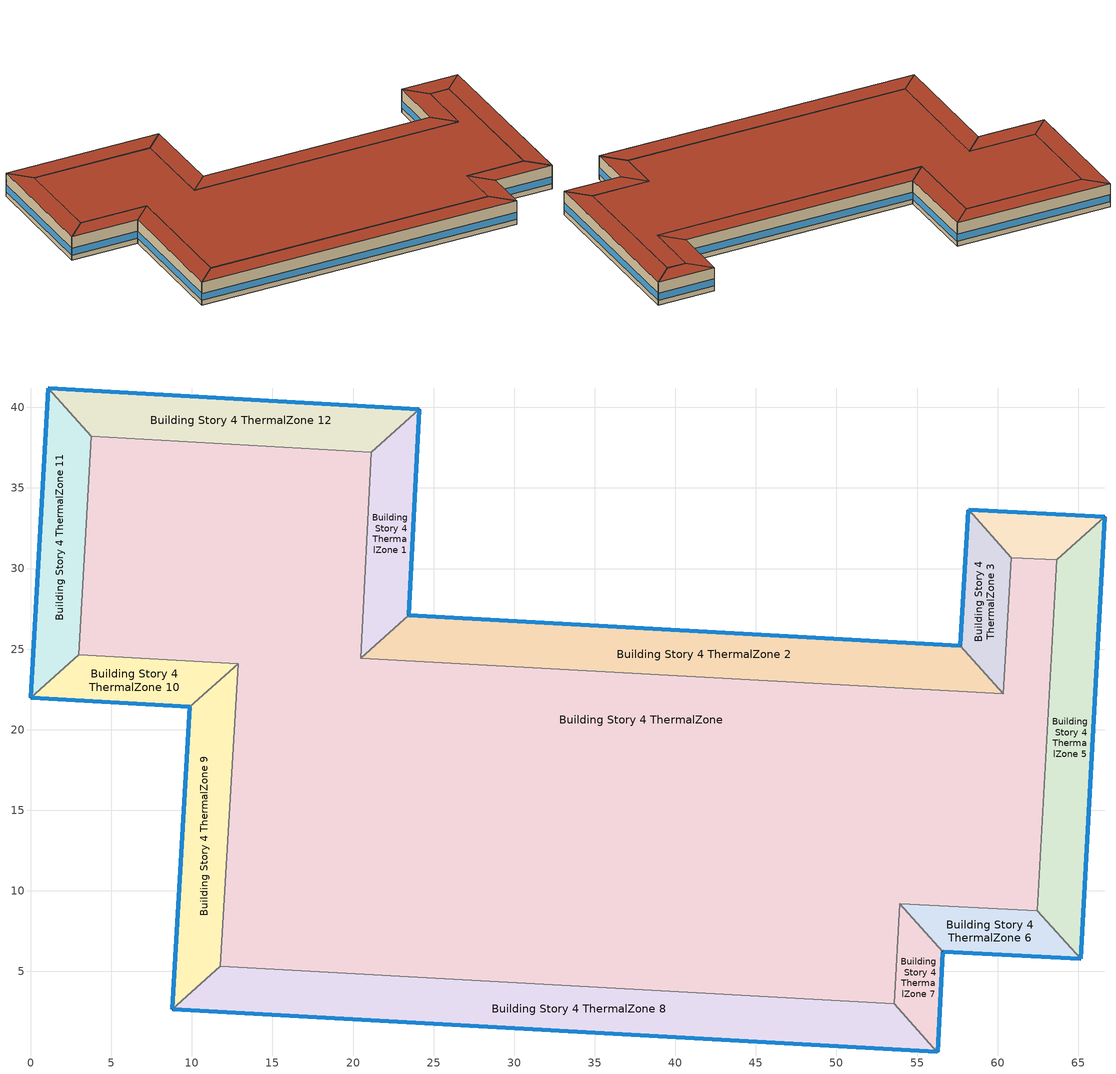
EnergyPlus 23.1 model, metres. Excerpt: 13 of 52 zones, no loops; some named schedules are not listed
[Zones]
Building Story 4 ThermalZone
 floor adiabatic (Typical Interior Ceiling): 21.14,37.2 20.47,24.43 60.35,22.23 60.86,30.67 63.68,30.53 62.47,8.75 53.93,9.19 53.6,2.98 11.78,5.33 12.87,24.1 2.98,24.65 3.75,38.22 z10.8
 wall adiabatic (Typical Interior Wall): 20.47,24.43 21.14,37.2 3.75,38.22 2.98,24.65 12.87,24.1 11.78,5.33 53.6,2.98 53.93,9.19 62.47,8.75 63.68,30.53 60.86,30.67 60.35,22.23 20.47,24.43 z10.8:14.4
 roof outside (Typical IEAD Roof - Highly Reflective R-25.64): 3.75,38.22 2.98,24.65 12.87,24.1 11.78,5.33 53.6,2.98 53.93,9.19 62.47,8.75 63.68,30.53 60.86,30.67 60.35,22.23 20.47,24.43 21.14,37.2 z14.4
Building Story 4 ThermalZone 1
 floor adiabatic (Typical Interior Ceiling): 24.12,39.87 23.45,27.1 20.47,24.43 21.14,37.2 z10.8
 wall outside (Typical Insulated Steel Framed Exterior Wall R-12.99): 23.45,27.1 24.12,39.87 z10.8:14.4
 wall adiabatic (Typical Interior Wall): 24.12,39.87 21.14,37.2 20.47,24.43 23.45,27.1 z10.8:14.4
 window (U 0.55 SHGC 0.25): 23.45,27.12 24.11,39.85 z11.56:12.65
 roof outside (Typical IEAD Roof - Highly Reflective R-25.64): 21.14,37.2 20.47,24.43 23.45,27.1 24.12,39.87 z14.4
Building Story 4 ThermalZone 10
 floor adiabatic (Typical Interior Ceiling): 9.88,21.43 0,21.99 2.98,24.65 12.87,24.1 z10.8
 wall outside (Typical Insulated Steel Framed Exterior Wall R-12.99): 0,21.99 9.88,21.43 z10.8:14.4
 wall adiabatic (Typical Interior Wall): 9.88,21.43 12.87,24.1 2.98,24.65 0,21.99 z10.8:14.4
 window (U 0.55 SHGC 0.25): 0.03,21.99 9.86,21.44 z11.56:12.65
 roof outside (Typical IEAD Roof - Highly Reflective R-25.64): 12.87,24.1 2.98,24.65 0,21.99 9.88,21.43 z14.4
Building Story 4 ThermalZone 11
 floor adiabatic (Typical Interior Ceiling): 0,21.99 1.09,41.2 3.75,38.22 2.98,24.65 z10.8
 wall outside (Typical Insulated Steel Framed Exterior Wall R-12.99): 1.09,41.2 0,21.99 z10.8:14.4
 wall adiabatic (Typical Interior Wall): 0,21.99 2.98,24.65 3.75,38.22 1.09,41.2 z10.8:14.4
 window (U 0.55 SHGC 0.25): 1.09,41.18 0,22.02 z11.56:12.64
 roof outside (Typical IEAD Roof - Highly Reflective R-25.64): 2.98,24.65 3.75,38.22 1.09,41.2 0,21.99 z14.4
Building Story 4 ThermalZone 12
 floor adiabatic (Typical Interior Ceiling): 1.09,41.2 24.12,39.87 21.14,37.2 3.75,38.22 z10.8
 wall outside (Typical Insulated Steel Framed Exterior Wall R-12.99): 24.12,39.87 1.09,41.2 z10.8:14.4
 wall adiabatic (Typical Interior Wall): 1.09,41.2 3.75,38.22 21.14,37.2 24.12,39.87 z10.8:14.4
 window (U 0.55 SHGC 0.25): 24.09,39.87 1.11,41.2 z11.56:12.64
 roof outside (Typical IEAD Roof - Highly Reflective R-25.64): 3.75,38.22 21.14,37.2 24.12,39.87 1.09,41.2 z14.4
Building Story 4 ThermalZone 2
 floor adiabatic (Typical Interior Ceiling): 23.45,27.1 57.69,25.21 60.35,22.23 20.47,24.43 z10.8
 wall outside (Typical Insulated Steel Framed Exterior Wall R-12.99): 57.69,25.21 23.45,27.1 z10.8:14.4
 wall adiabatic (Typical Interior Wall): 23.45,27.1 20.47,24.43 60.35,22.23 57.69,25.21 z10.8:14.4
 window (U 0.55 SHGC 0.25): 57.67,25.21 23.47,27.1 z11.56:12.64
 roof outside (Typical IEAD Roof - Highly Reflective R-25.64): 20.47,24.43 60.35,22.23 57.69,25.21 23.45,27.1 z14.4
Building Story 4 ThermalZone 3
 floor adiabatic (Typical Interior Ceiling): 57.69,25.21 58.19,33.65 60.86,30.67 60.35,22.23 z10.8
 wall outside (Typical Insulated Steel Framed Exterior Wall R-12.99): 58.19,33.65 57.69,25.21 z10.8:14.4
 wall adiabatic (Typical Interior Wall): 57.69,25.21 60.35,22.23 60.86,30.67 58.19,33.65 z10.8:14.4
 window (U 0.55 SHGC 0.25): 58.19,33.63 57.69,25.24 z11.56:12.65
 roof outside (Typical IEAD Roof - Highly Reflective R-25.64): 60.35,22.23 60.86,30.67 58.19,33.65 57.69,25.21 z14.4
Building Story 4 ThermalZone 4
 floor adiabatic (Typical Interior Ceiling): 58.19,33.65 66.65,33.21 63.68,30.53 60.86,30.67 z10.8
 wall outside (Typical Insulated Steel Framed Exterior Wall R-12.99): 66.65,33.21 58.19,33.65 z10.8:14.4
 wall adiabatic (Typical Interior Wall): 58.19,33.65 60.86,30.67 63.68,30.53 66.65,33.21 z10.8:14.4
 window (U 0.55 SHGC 0.25): 66.63,33.21 58.22,33.65 z11.56:12.65
 roof outside (Typical IEAD Roof - Highly Reflective R-25.64): 60.86,30.67 63.68,30.53 66.65,33.21 58.19,33.65 z14.4
Building Story 4 ThermalZone 5
 floor adiabatic (Typical Interior Ceiling): 66.65,33.21 65.14,5.78 62.47,8.75 63.68,30.53 z10.8
 wall outside (Typical Insulated Steel Framed Exterior Wall R-12.99): 65.14,5.78 66.65,33.21 z10.8:14.4
 wall adiabatic (Typical Interior Wall): 66.65,33.21 63.68,30.53 62.47,8.75 65.14,5.78 z10.8:14.4
 window (U 0.55 SHGC 0.25): 65.15,5.8 66.65,33.18 z11.56:12.64
 roof outside (Typical IEAD Roof - Highly Reflective R-25.64): 63.68,30.53 62.47,8.75 65.14,5.78 66.65,33.21 z14.4
Building Story 4 ThermalZone 6
 floor adiabatic (Typical Interior Ceiling): 65.14,5.78 56.6,6.22 53.93,9.19 62.47,8.75 z10.8
 wall outside (Typical Insulated Steel Framed Exterior Wall R-12.99): 56.6,6.22 65.14,5.78 z10.8:14.4
 wall adiabatic (Typical Interior Wall): 65.14,5.78 62.47,8.75 53.93,9.19 56.6,6.22 z10.8:14.4
 window (U 0.55 SHGC 0.25): 56.63,6.22 65.12,5.78 z11.56:12.65
 roof outside (Typical IEAD Roof - Highly Reflective R-25.64): 62.47,8.75 53.93,9.19 56.6,6.22 65.14,5.78 z14.4
Building Story 4 ThermalZone 7
 floor adiabatic (Typical Interior Ceiling): 56.6,6.22 56.27,0 53.6,2.98 53.93,9.19 z10.8
 wall outside (Typical Insulated Steel Framed Exterior Wall R-12.99): 56.27,0 56.6,6.22 z10.8:14.4
 wall adiabatic (Typical Interior Wall): 56.6,6.22 53.93,9.19 53.6,2.98 56.27,0 z10.8:14.4
 window (U 0.55 SHGC 0.25): 56.27,0.03 56.6,6.19 z11.56:12.65
 roof outside (Typical IEAD Roof - Highly Reflective R-25.64): 53.93,9.19 53.6,2.98 56.27,0 56.6,6.22 z14.4
Building Story 4 ThermalZone 8
 floor adiabatic (Typical Interior Ceiling): 56.27,0 8.79,2.67 11.78,5.33 53.6,2.98 z10.8
 wall outside (Typical Insulated Steel Framed Exterior Wall R-12.99): 8.79,2.67 56.27,0 z10.8:14.4
 wall adiabatic (Typical Interior Wall): 56.27,0 53.6,2.98 11.78,5.33 8.79,2.67 z10.8:14.4
 window (U 0.55 SHGC 0.25): 8.82,2.66 56.24,0 z11.56:12.64
 roof outside (Typical IEAD Roof - Highly Reflective R-25.64): 53.6,2.98 11.78,5.33 8.79,2.67 56.27,0 z14.4
Building Story 4 ThermalZone 9
 floor adiabatic (Typical Interior Ceiling): 8.79,2.67 9.88,21.43 12.87,24.1 11.78,5.33 z10.8
 wall outside (Typical Insulated Steel Framed Exterior Wall R-12.99): 9.88,21.43 8.79,2.67 z10.8:14.4
 wall adiabatic (Typical Interior Wall): 8.79,2.67 11.78,5.33 12.87,24.1 9.88,21.43 z10.8:14.4
 window (U 0.55 SHGC 0.25): 9.88,21.41 8.79,2.69 z11.56:12.64
 roof outside (Typical IEAD Roof - Highly Reflective R-25.64): 11.78,5.33 12.87,24.1 9.88,21.43 8.79,2.67 z14.4
[Building]
bld_9: Terrain=City
[Site:Location]
Jack Northrop Fld H_CA_USA: Latitude {deg}=41.3151; Longitude {deg}=-105.581; Time Zone {hr}=-8; Elevation {m}=21
[Site:GroundTemperature:FCfactorMethod]
18.8, 14.3, 13.6, 13.2, 13.3, 12.6, 15.3, 15.6, 17.7, 19.4, 19.7, 18.5
[Site:WaterMainsTemperature]
Calculation Method=Correlation; Annual Average Outdoor Air Temperature {C}=8.96667; Maximum Difference In Monthly Average Outdoor Air Temperatures {deltaC}=26.2
[SizingPeriod:DesignDay] Day of Month=21; Dry-Bulb Temperature Range Modifier Type=DefaultMultipliers; Humidity Condition Type=Wetbulb; Barometric Pressure {Pa}=98769; Rain Indicator=No; Snow Indicator=No; Daylight Saving Time Indicator=No; Begin Environment Reset Mode=FullResetAtBeginEnvironment
Name | Month | Day Type | Maximum Dry-Bulb Temperature {C} | Daily Dry-Bulb Temperature Range {deltaC} | Wetbulb or DewPoint at Maximum Dry-Bulb {C} | Wind Speed {m/s} | Wind Direction {deg} | Solar Model Indicator | ASHRAE Clear Sky Optical Depth for Beam Irradiance (taub) | ASHRAE Clear Sky Optical Depth for Diffuse Irradiance (taud) | Sky Clearness
Buffalo Niagara Intl Ap Ann Clg .4% Condns DB=>MWB 1 | 7 | SummerDesignDay | 30.3 | 9.3 | 21.8 | 5.7 | 240 | ASHRAETau | 0.462 | 2.001
Buffalo Niagara Intl Ap Ann Clg .4% Condns WB=>MDB 1 | 7 | SummerDesignDay | 27.8 | 9.3 | 23.8 | 5.7 | 240 | ASHRAETau | 0.462 | 2.001
Buffalo Niagara Intl Ap Ann Htg 99.6% Condns DB 1 | 1 | WinterDesignDay | -16.3 | 0 | -16.3 | 5.1 | 270 | ASHRAEClearSky |  |  | 0
[Material]
Name | Roughness | Thickness {m} | Conductivity {W/m-K} | Density {kg/m3} | Specific Heat {J/kg-K} | Thermal Absorptance | Solar Absorptance | Visible Absorptance
100mm Normalweight concrete floor | MediumRough | 0.1016 | 2.31045 | 2322 | 832.557 | 0.9 | 0.7 | 0.7
25mm Stucco | Smooth | 0.0254 | 0.72 | 1856 | 840 | 0.9 | 0.7 | 0.7
5/8 in. Gypsum Board | MediumSmooth | 0.0159 | 0.16 | 800 | 1090 | 0.9 | 0.7 | 0.7
G01 13mm gypsum board | Smooth | 0.0127 | 0.160031 | 800.001 | 1090.73 | 0.9 | 0.7 | 0.5
Metal Roof Surface | Smooth | 0.0008 | 45.28 | 7824 | 500 | 0.9 | 0.7 | 0.7
Roof Membrane - Highly Reflective | VeryRough | 0.0095 | 0.16 | 1121.29 | 1460 | 0.75 | 0.45 | 0.7
Std Wood 6inch 1; Std Wood 6inch 2 | MediumSmooth | 0.15 | 0.12 | 540 | 1210 | 0.9 | 0.7 | 0.7
[Material:NoMass] Roughness=Smooth; Thermal Absorptance=0.9; Solar Absorptance=0.7
Name | Thermal Resistance {m2-K/W} | Visible Absorptance
CP02 CARPET PAD | 0.21648 | 0.8
Typical Insulation R-10.81 | 1.90342 | 0.7
Typical Insulation R-24.52 | 4.31889 | 0.7
[WindowMaterial:Gas]
Gap_1_W_0_0032: Gas Type=Air; Thickness {m}=0.0032
[WindowMaterial:Glazing] Optical Data Type=SpectralAverage; Infrared Transmittance at Normal Incidence=0; Back Side Infrared Hemispherical Emissivity=0.84; Conductivity {W/m-K}=1; Dirt Correction Factor for Solar and Visible Transmittance=1; Solar Diffusing=No
Name | Thickness {m} | Solar Transmittance at Normal Incidence | Front Side Solar Reflectance at Normal Incidence | Back Side Solar Reflectance at Normal Incidence | Visible Transmittance at Normal Incidence | Front Side Visible Reflectance at Normal Incidence | Back Side Visible Reflectance at Normal Incidence | Front Side Infrared Hemispherical Emissivity
Glass_2022F_LayerAvg | 0.0039 | 0.355897 | 0.394095 | 0.265645 | 0.677694 | 0.042734 | 0.05547 | 0.046
Glass_2175_LayerAvg | 0.0086 | 0.167758 | 0.217606 | 0.437978 | 0.416044 | 0.078729 | 0.10654 | 0.84
[Construction]
InteriorFurnishings 1: Std Wood 6inch 1
InteriorFurnishings 2: Std Wood 6inch 2
Typical IEAD Roof - Highly Reflective R-25.64: Roof Membrane - Highly Reflective, Typical Insulation R-24.52, Metal Roof Surface
Typical Insulated Steel Framed Exterior Wall R-12.99: 25mm Stucco, 5/8 in. Gypsum Board, Typical Insulation R-10.81, 5/8 in. Gypsum Board
Typical Interior Ceiling: CP02 CARPET PAD, 100mm Normalweight concrete floor
Typical Interior Wall: G01 13mm gypsum board, G01 13mm gypsum board
U 0.55 SHGC 0.25: Glass_2175_LayerAvg, Gap_1_W_0_0032, Glass_2022F_LayerAvg
[Zone] Multiplier=1; Part of Total Floor Area=Yes
Building Story 4 ThermalZone; Building Story 4 ThermalZone 1; Building Story 4 ThermalZone 10; Building Story 4 ThermalZone 11; Building Story 4 ThermalZone 12; Building Story 4 ThermalZone 2; Building Story 4 ThermalZone 3; Building Story 4 ThermalZone 4; Building Story 4 ThermalZone 5; Building Story 4 ThermalZone 6; Building Story 4 ThermalZone 7; Building Story 4 ThermalZone 8; Building Story 4 ThermalZone 9
[Space] Space Type=Story Top Blended Space Type
Name | Zone
Building Story 4 Space | Building Story 4 ThermalZone
Building Story 4 Space 1 | Building Story 4 ThermalZone 1
Building Story 4 Space 10 | Building Story 4 ThermalZone 10
Building Story 4 Space 11 | Building Story 4 ThermalZone 11
Building Story 4 Space 12 | Building Story 4 ThermalZone 12
Building Story 4 Space 2 | Building Story 4 ThermalZone 2
Building Story 4 Space 3 | Building Story 4 ThermalZone 3
Building Story 4 Space 4 | Building Story 4 ThermalZone 4
Building Story 4 Space 5 | Building Story 4 ThermalZone 5
Building Story 4 Space 6 | Building Story 4 ThermalZone 6
Building Story 4 Space 7 | Building Story 4 ThermalZone 7
Building Story 4 Space 8 | Building Story 4 ThermalZone 8
Building Story 4 Space 9 | Building Story 4 ThermalZone 9
[SpaceList]
Story Top Blended Space Type: Building Story 4 Space 12, Building Story 4 Space 8, Building Story 4 Space 7, Building Story 4 Space 1, Building Story 4 Space 5, Building Story 4 Space, Building Story 4 Space 3, Building Story 4 Space 10, Building Story 4 Space 11, Building Story 4 Space 9, Building Story 4 Space 6, Building Story 4 Space 4, Building Story 4 Space 2
[InternalMass]
Name | Construction | Zone or ZoneList | Space or SpaceList | Surface Area {m2}
Building Story 4 Space 12 Office WholeBuilding - Lg Office A  - Story Top Mass; Building Story 4 Space 12 Office WholeBuilding - Lg Office C  - Story Top Mass | InteriorFurnishings 1 | Building Story 4 ThermalZone 12 | Building Story 4 Space 12 | 12.4859
Building Story 4 Space 8 Office WholeBuilding - Lg Office A  - Story Top Mass; Building Story 4 Space 8 Office WholeBuilding - Lg Office C  - Story Top Mass | InteriorFurnishings 1 | Building Story 4 ThermalZone 8 | Building Story 4 Space 8 | 27.5308
Building Story 4 Space 7 Office WholeBuilding - Lg Office A  - Story Top Mass; Building Story 4 Space 7 Office WholeBuilding - Lg Office C  - Story Top Mass | InteriorFurnishings 1 | Building Story 4 ThermalZone 7 | Building Story 4 Space 7 | 3.83428
Building Story 4 Space 1 Office WholeBuilding - Lg Office A  - Story Top Mass; Building Story 4 Space 1 Office WholeBuilding - Lg Office C  - Story Top Mass | InteriorFurnishings 1 | Building Story 4 ThermalZone 1 | Building Story 4 Space 1 | 7.89995
Building Story 4 Space 5 Office WholeBuilding - Lg Office A  - Story Top Mass; Building Story 4 Space 5 Office WholeBuilding - Lg Office C  - Story Top Mass | InteriorFurnishings 1 | Building Story 4 ThermalZone 5 | Building Story 4 Space 5 | 15.1898
Building Story 4 Space Office WholeBuilding - Lg Office A  - Story Top Mass; Building Story 4 Space Office WholeBuilding - Lg Office C  - Story Top Mass | InteriorFurnishings 1 | Building Story 4 ThermalZone | Building Story 4 Space | 258.874
Building Story 4 Space 3 Office WholeBuilding - Lg Office A  - Story Top Mass; Building Story 4 Space 3 Office WholeBuilding - Lg Office C  - Story Top Mass | InteriorFurnishings 1 | Building Story 4 ThermalZone 3 | Building Story 4 Space 3 | 5.22782
Building Story 4 Space 10 Office WholeBuilding - Lg Office A  - Story Top Mass; Building Story 4 Space 10 Office WholeBuilding - Lg Office C  - Story Top Mass | InteriorFurnishings 1 | Building Story 4 ThermalZone 10 | Building Story 4 Space 10 | 6.09632
Building Story 4 Space 11 Office WholeBuilding - Lg Office A  - Story Top Mass; Building Story 4 Space 11 Office WholeBuilding - Lg Office C  - Story Top Mass | InteriorFurnishings 1 | Building Story 4 ThermalZone 11 | Building Story 4 Space 11 | 10.1114
Building Story 4 Space 9 Office WholeBuilding - Lg Office A  - Story Top Mass; Building Story 4 Space 9 Office WholeBuilding - Lg Office C  - Story Top Mass | InteriorFurnishings 1 | Building Story 4 ThermalZone 9 | Building Story 4 Space 9 | 11.5755
Building Story 4 Space 6 Office WholeBuilding - Lg Office A  - Story Top Mass; Building Story 4 Space 6 Office WholeBuilding - Lg Office C  - Story Top Mass | InteriorFurnishings 1 | Building Story 4 ThermalZone 6 | Building Story 4 Space 6 | 5.27767
Building Story 4 Space 4 Office WholeBuilding - Lg Office A  - Story Top Mass; Building Story 4 Space 4 Office WholeBuilding - Lg Office C  - Story Top Mass | InteriorFurnishings 1 | Building Story 4 ThermalZone 4 | Building Story 4 Space 4 | 3.48181
Building Story 4 Space 2 Office WholeBuilding - Lg Office A  - Story Top Mass; Building Story 4 Space 2 Office WholeBuilding - Lg Office C  - Story Top Mass | InteriorFurnishings 1 | Building Story 4 ThermalZone 2 | Building Story 4 Space 2 | 22.9172
Building Story 4 Space 12 Office WholeBuilding - Lg Office A end_a - Story Top Mass; Building Story 4 Space 12 Office WholeBuilding - Lg Office A end_b - Story Top Mass; Building Story 4 Space 12 Office WholeBuilding - Lg Office C end_a - Story Top Mass; Building Story 4 Space 12 Office WholeBuilding - Lg Office C end_b - Story Top Mass | InteriorFurnishings 1 | Building Story 4 ThermalZone 12 | Building Story 4 Space 12 | 1.33672
Building Story 4 Space 8 Office WholeBuilding - Lg Office A end_a - Story Top Mass; Building Story 4 Space 8 Office WholeBuilding - Lg Office A end_b - Story Top Mass; Building Story 4 Space 8 Office WholeBuilding - Lg Office C end_a - Story Top Mass; Building Story 4 Space 8 Office WholeBuilding - Lg Office C end_b - Story Top Mass | InteriorFurnishings 1 | Building Story 4 ThermalZone 8 | Building Story 4 Space 8 | 2.94738
Building Story 4 Space 7 Office WholeBuilding - Lg Office A end_a - Story Top Mass; Building Story 4 Space 7 Office WholeBuilding - Lg Office A end_b - Story Top Mass; Building Story 4 Space 7 Office WholeBuilding - Lg Office C end_a - Story Top Mass; Building Story 4 Space 7 Office WholeBuilding - Lg Office C end_b - Story Top Mass | InteriorFurnishings 1 | Building Story 4 ThermalZone 7 | Building Story 4 Space 7 | 0.410489
Building Story 4 Space 1 Office WholeBuilding - Lg Office A end_a - Story Top Mass; Building Story 4 Space 1 Office WholeBuilding - Lg Office A end_b - Story Top Mass; Building Story 4 Space 1 Office WholeBuilding - Lg Office C end_a - Story Top Mass; Building Story 4 Space 1 Office WholeBuilding - Lg Office C end_b - Story Top Mass | InteriorFurnishings 1 | Building Story 4 ThermalZone 1 | Building Story 4 Space 1 | 0.845751
Building Story 4 Space 5 Office WholeBuilding - Lg Office A end_a - Story Top Mass; Building Story 4 Space 5 Office WholeBuilding - Lg Office A end_b - Story Top Mass; Building Story 4 Space 5 Office WholeBuilding - Lg Office C end_a - Story Top Mass; Building Story 4 Space 5 Office WholeBuilding - Lg Office C end_b - Story Top Mass | InteriorFurnishings 1 | Building Story 4 ThermalZone 5 | Building Story 4 Space 5 | 1.62618
Building Story 4 Space Office WholeBuilding - Lg Office A end_a - Story Top Mass; Building Story 4 Space Office WholeBuilding - Lg Office A end_b - Story Top Mass; Building Story 4 Space Office WholeBuilding - Lg Office C end_a - Story Top Mass; Building Story 4 Space Office WholeBuilding - Lg Office C end_b - Story Top Mass | InteriorFurnishings 1 | Building Story 4 ThermalZone | Building Story 4 Space | 27.7145
Building Story 4 Space 3 Office WholeBuilding - Lg Office A end_a - Story Top Mass; Building Story 4 Space 3 Office WholeBuilding - Lg Office A end_b - Story Top Mass; Building Story 4 Space 3 Office WholeBuilding - Lg Office C end_a - Story Top Mass; Building Story 4 Space 3 Office WholeBuilding - Lg Office C end_b - Story Top Mass | InteriorFurnishings 1 | Building Story 4 ThermalZone 3 | Building Story 4 Space 3 | 0.559679
Building Story 4 Space 10 Office WholeBuilding - Lg Office A end_a - Story Top Mass; Building Story 4 Space 10 Office WholeBuilding - Lg Office A end_b - Story Top Mass; Building Story 4 Space 10 Office WholeBuilding - Lg Office C end_a - Story Top Mass; Building Story 4 Space 10 Office WholeBuilding - Lg Office C end_b - Story Top Mass | InteriorFurnishings 1 | Building Story 4 ThermalZone 10 | Building Story 4 Space 10 | 0.652659
Building Story 4 Space 11 Office WholeBuilding - Lg Office A end_a - Story Top Mass; Building Story 4 Space 11 Office WholeBuilding - Lg Office A end_b - Story Top Mass; Building Story 4 Space 11 Office WholeBuilding - Lg Office C end_a - Story Top Mass; Building Story 4 Space 11 Office WholeBuilding - Lg Office C end_b - Story Top Mass | InteriorFurnishings 1 | Building Story 4 ThermalZone 11 | Building Story 4 Space 11 | 1.08251
Building Story 4 Space 9 Office WholeBuilding - Lg Office A end_a - Story Top Mass; Building Story 4 Space 9 Office WholeBuilding - Lg Office A end_b - Story Top Mass; Building Story 4 Space 9 Office WholeBuilding - Lg Office C end_a - Story Top Mass; Building Story 4 Space 9 Office WholeBuilding - Lg Office C end_b - Story Top Mass | InteriorFurnishings 1 | Building Story 4 ThermalZone 9 | Building Story 4 Space 9 | 1.23925
Building Story 4 Space 6 Office WholeBuilding - Lg Office A end_a - Story Top Mass; Building Story 4 Space 6 Office WholeBuilding - Lg Office A end_b - Story Top Mass; Building Story 4 Space 6 Office WholeBuilding - Lg Office C end_a - Story Top Mass; Building Story 4 Space 6 Office WholeBuilding - Lg Office C end_b - Story Top Mass | InteriorFurnishings 1 | Building Story 4 ThermalZone 6 | Building Story 4 Space 6 | 0.565016
Building Story 4 Space 4 Office WholeBuilding - Lg Office A end_a - Story Top Mass; Building Story 4 Space 4 Office WholeBuilding - Lg Office A end_b - Story Top Mass; Building Story 4 Space 4 Office WholeBuilding - Lg Office C end_a - Story Top Mass; Building Story 4 Space 4 Office WholeBuilding - Lg Office C end_b - Story Top Mass | InteriorFurnishings 1 | Building Story 4 ThermalZone 4 | Building Story 4 Space 4 | 0.372755
Building Story 4 Space 2 Office WholeBuilding - Lg Office A end_a - Story Top Mass; Building Story 4 Space 2 Office WholeBuilding - Lg Office A end_b - Story Top Mass; Building Story 4 Space 2 Office WholeBuilding - Lg Office C end_a - Story Top Mass; Building Story 4 Space 2 Office WholeBuilding - Lg Office C end_b - Story Top Mass | InteriorFurnishings 1 | Building Story 4 ThermalZone 2 | Building Story 4 Space 2 | 2.45347
Building Story 4 Space 12 Office WholeBuilding - Lg Office B  - Story Top Mass | InteriorFurnishings 1 | Building Story 4 ThermalZone 12 | Building Story 4 Space 12 | 69.428
Building Story 4 Space 8 Office WholeBuilding - Lg Office B  - Story Top Mass | InteriorFurnishings 1 | Building Story 4 ThermalZone 8 | Building Story 4 Space 8 | 153.085
Building Story 4 Space 7 Office WholeBuilding - Lg Office B  - Story Top Mass | InteriorFurnishings 1 | Building Story 4 ThermalZone 7 | Building Story 4 Space 7 | 21.3205
Building Story 4 Space 1 Office WholeBuilding - Lg Office B  - Story Top Mass | InteriorFurnishings 1 | Building Story 4 ThermalZone 1 | Building Story 4 Space 1 | 43.9276
Building Story 4 Space 5 Office WholeBuilding - Lg Office B  - Story Top Mass | InteriorFurnishings 1 | Building Story 4 ThermalZone 5 | Building Story 4 Space 5 | 84.4626
Building Story 4 Space Office WholeBuilding - Lg Office B  - Story Top Mass | InteriorFurnishings 1 | Building Story 4 ThermalZone | Building Story 4 Space | 1439.47
Building Story 4 Space 3 Office WholeBuilding - Lg Office B  - Story Top Mass | InteriorFurnishings 1 | Building Story 4 ThermalZone 3 | Building Story 4 Space 3 | 29.0692
Building Story 4 Space 10 Office WholeBuilding - Lg Office B  - Story Top Mass | InteriorFurnishings 1 | Building Story 4 ThermalZone 10 | Building Story 4 Space 10 | 33.8985
Building Story 4 Space 11 Office WholeBuilding - Lg Office B  - Story Top Mass | InteriorFurnishings 1 | Building Story 4 ThermalZone 11 | Building Story 4 Space 11 | 56.2246
Building Story 4 Space 9 Office WholeBuilding - Lg Office B  - Story Top Mass | InteriorFurnishings 1 | Building Story 4 ThermalZone 9 | Building Story 4 Space 9 | 64.3657
Building Story 4 Space 6 Office WholeBuilding - Lg Office B  - Story Top Mass | InteriorFurnishings 1 | Building Story 4 ThermalZone 6 | Building Story 4 Space 6 | 29.3465
Building Story 4 Space 4 Office WholeBuilding - Lg Office B  - Story Top Mass | InteriorFurnishings 1 | Building Story 4 ThermalZone 4 | Building Story 4 Space 4 | 19.3606
Building Story 4 Space 2 Office WholeBuilding - Lg Office B  - Story Top Mass | InteriorFurnishings 1 | Building Story 4 ThermalZone 2 | Building Story 4 Space 2 | 127.431
Building Story 4 Space 12 Office WholeBuilding - Lg Office B end_a - Story Top Mass; Building Story 4 Space 12 Office WholeBuilding - Lg Office B end_b - Story Top Mass | InteriorFurnishings 1 | Building Story 4 ThermalZone 12 | Building Story 4 Space 12 | 7.43281
Building Story 4 Space 8 Office WholeBuilding - Lg Office B end_a - Story Top Mass; Building Story 4 Space 8 Office WholeBuilding - Lg Office B end_b - Story Top Mass | InteriorFurnishings 1 | Building Story 4 ThermalZone 8 | Building Story 4 Space 8 | 16.3889
Building Story 4 Space 7 Office WholeBuilding - Lg Office B end_a - Story Top Mass; Building Story 4 Space 7 Office WholeBuilding - Lg Office B end_b - Story Top Mass | InteriorFurnishings 1 | Building Story 4 ThermalZone 7 | Building Story 4 Space 7 | 2.28253
Building Story 4 Space 1 Office WholeBuilding - Lg Office B end_a - Story Top Mass; Building Story 4 Space 1 Office WholeBuilding - Lg Office B end_b - Story Top Mass | InteriorFurnishings 1 | Building Story 4 ThermalZone 1 | Building Story 4 Space 1 | 4.7028
Building Story 4 Space 5 Office WholeBuilding - Lg Office B end_a - Story Top Mass; Building Story 4 Space 5 Office WholeBuilding - Lg Office B end_b - Story Top Mass | InteriorFurnishings 1 | Building Story 4 ThermalZone 5 | Building Story 4 Space 5 | 9.04239
Building Story 4 Space Office WholeBuilding - Lg Office B end_a - Story Top Mass; Building Story 4 Space Office WholeBuilding - Lg Office B end_b - Story Top Mass | InteriorFurnishings 1 | Building Story 4 ThermalZone | Building Story 4 Space | 154.107
Building Story 4 Space 3 Office WholeBuilding - Lg Office B end_a - Story Top Mass; Building Story 4 Space 3 Office WholeBuilding - Lg Office B end_b - Story Top Mass | InteriorFurnishings 1 | Building Story 4 ThermalZone 3 | Building Story 4 Space 3 | 3.11209
Building Story 4 Space 10 Office WholeBuilding - Lg Office B end_a - Story Top Mass; Building Story 4 Space 10 Office WholeBuilding - Lg Office B end_b - Story Top Mass | InteriorFurnishings 1 | Building Story 4 ThermalZone 10 | Building Story 4 Space 10 | 3.62911
Building Story 4 Space 11 Office WholeBuilding - Lg Office B end_a - Story Top Mass; Building Story 4 Space 11 Office WholeBuilding - Lg Office B end_b - Story Top Mass | InteriorFurnishings 1 | Building Story 4 ThermalZone 11 | Building Story 4 Space 11 | 6.01929
Building Story 4 Space 9 Office WholeBuilding - Lg Office B end_a - Story Top Mass; Building Story 4 Space 9 Office WholeBuilding - Lg Office B end_b - Story Top Mass | InteriorFurnishings 1 | Building Story 4 ThermalZone 9 | Building Story 4 Space 9 | 6.89085
Building Story 4 Space 6 Office WholeBuilding - Lg Office B end_a - Story Top Mass; Building Story 4 Space 6 Office WholeBuilding - Lg Office B end_b - Story Top Mass | InteriorFurnishings 1 | Building Story 4 ThermalZone 6 | Building Story 4 Space 6 | 3.14177
Building Story 4 Space 4 Office WholeBuilding - Lg Office B end_a - Story Top Mass; Building Story 4 Space 4 Office WholeBuilding - Lg Office B end_b - Story Top Mass | InteriorFurnishings 1 | Building Story 4 ThermalZone 4 | Building Story 4 Space 4 | 2.0727
Building Story 4 Space 2 Office WholeBuilding - Lg Office B end_a - Story Top Mass; Building Story 4 Space 2 Office WholeBuilding - Lg Office B end_b - Story Top Mass | InteriorFurnishings 1 | Building Story 4 ThermalZone 2 | Building Story 4 Space 2 | 13.6425
Building Story 4 Space Mass | InteriorFurnishings 2 | Building Story 4 ThermalZone | Building Story 4 Space | 2376.29
Building Story 4 Space 1 Mass | InteriorFurnishings 2 | Building Story 4 ThermalZone 1 | Building Story 4 Space 1 | 72.5161
Building Story 4 Space 10 Mass | InteriorFurnishings 2 | Building Story 4 ThermalZone 10 | Building Story 4 Space 10 | 55.96
Building Story 4 Space 11 Mass | InteriorFurnishings 2 | Building Story 4 ThermalZone 11 | Building Story 4 Space 11 | 92.8161
Building Story 4 Space 12 Mass | InteriorFurnishings 2 | Building Story 4 ThermalZone 12 | Building Story 4 Space 12 | 114.612
Building Story 4 Space 2 Mass | InteriorFurnishings 2 | Building Story 4 ThermalZone 2 | Building Story 4 Space 2 | 210.365
Building Story 4 Space 3 Mass | InteriorFurnishings 2 | Building Story 4 ThermalZone 3 | Building Story 4 Space 3 | 47.9878
Building Story 4 Space 4 Mass | InteriorFurnishings 2 | Building Story 4 ThermalZone 4 | Building Story 4 Space 4 | 31.9606
Building Story 4 Space 5 Mass | InteriorFurnishings 2 | Building Story 4 ThermalZone 5 | Building Story 4 Space 5 | 139.432
Building Story 4 Space 6 Mass | InteriorFurnishings 2 | Building Story 4 ThermalZone 6 | Building Story 4 Space 6 | 48.4454
Building Story 4 Space 7 Mass | InteriorFurnishings 2 | Building Story 4 ThermalZone 7 | Building Story 4 Space 7 | 35.196
Building Story 4 Space 8 Mass | InteriorFurnishings 2 | Building Story 4 ThermalZone 8 | Building Story 4 Space 8 | 252.714
Building Story 4 Space 9 Mass | InteriorFurnishings 2 | Building Story 4 ThermalZone 9 | Building Story 4 Space 9 | 106.255
[Lights]
Office WholeBuilding - Lg Office Lights 2: Zone or ZoneList or Space or SpaceList=Story Top Blended Space Type; Schedule=OfficeLarge BLDG_LIGHT_SCH_2013; Design Level Calculation Method=Watts/Area; Watts per Zone Floor Area {W/m2}=8.82641; Return Air Fraction=0; Fraction Radiant=0.7; Fraction Visible=0.2; Fraction Replaceable=1
[People]
Office WholeBuilding - Lg Office People 2: Zone or ZoneList or Space or SpaceList=Story Top Blended Space Type; Number of People Schedule=OfficeLarge BLDG_OCC_SCH; Number of People Calculation Method=People/Area; People per Floor Area {person/m2}=0.0538196; Fraction Radiant=0.3; Activity Level Schedule=OfficeLarge ACTIVITY_SCH; Enable ASHRAE 55 Comfort Warnings=Yes; Mean Radiant Temperature Calculation Type=ZoneAveraged; Work Efficiency Schedule=Work Efficiency Schedule; Clothing Insulation Schedule=Clothing Schedule; Air Velocity Schedule=Air Velocity Schedule; Thermal Comfort Model 1 Type=Fanger
[ElectricEquipment]
Office WholeBuilding - Lg Office Elec Equip 2: Zone or ZoneList or Space or SpaceList=Story Top Blended Space Type; Schedule=OfficeLarge BLDG_EQUIP_SCH; Design Level Calculation Method=Watts/Area; Watts per Zone Floor Area {W/m2}=8.07007; Fraction Latent=0; Fraction Radiant=0.5; Fraction Lost=0
[ZoneInfiltration:DesignFlowRate] Zone or ZoneList or Space or SpaceList=Story Top Blended Space Type; Schedule=Always On Discrete; Design Flow Rate Calculation Method=Flow/ExteriorArea; Constant Term Coefficient=0; Temperature Term Coefficient=0; Velocity Term Coefficient=0.224; Velocity Squared Term Coefficient=0
Name | Flow Rate per Exterior Surface Area {m3/s-m2}
Office WholeBuilding - Lg Office A  - Story Top Infiltration; Office WholeBuilding - Lg Office C  - Story Top Infiltration | 3.19697e-05
Office WholeBuilding - Lg Office A end_a - Story Top Infiltration; Office WholeBuilding - Lg Office A end_b - Story Top Infiltration; Office WholeBuilding - Lg Office C end_a - Story Top Infiltration; Office WholeBuilding - Lg Office C end_b - Story Top Infiltration | 6.84522e-06
Office WholeBuilding - Lg Office B end_a - Story Top Infiltration; Office WholeBuilding - Lg Office B end_b - Story Top Infiltration | 1.90314e-05
[Daylighting:Controls] Lighting Control Type=Stepped; Minimum Input Power Fraction for Continuous or ContinuousOff Dimming Control=0.3; Minimum Light Output Fraction for Continuous or ContinuousOff Dimming Control=0.2; Number of Stepped Control Steps=3; Probability Lighting will be Reset When Needed in Manual Stepped Control=1; Glare Calculation Azimuth Angle of View Direction Clockwise from Zone y-Axis {deg}=-0; Maximum Allowable Discomfort Glare Index=22; Illuminance Setpoint at Reference Point 1 {lux}=377
Name | Zone or Space | Glare Calculation Daylighting Reference Point | Daylighting Reference Point 1 | Fraction of Lights Controlled by Reference Point 1 | Daylighting Reference Point 2 | Fraction of Lights Controlled by Reference Point 2 | Illuminance Setpoint at Reference Point 2 {lux}
Building Story 4 ThermalZone 1 DaylightingControls | Building Story 4 ThermalZone 1 | Building Story 4 Space 1 Daylt Sensor 1 | Building Story 4 Space 1 Daylt Sensor 1 | 0.435 | Building Story 4 Space 1 Daylt Sensor 2 | 0.099 | 377
Building Story 4 ThermalZone 10 DaylightingControls | Building Story 4 ThermalZone 10 | Building Story 4 Space 10 Daylt Sensor 1 | Building Story 4 Space 10 Daylt Sensor 1 | 0.433
Building Story 4 ThermalZone 11 DaylightingControls | Building Story 4 ThermalZone 11 | Building Story 4 Space 11 Daylt Sensor 1 | Building Story 4 Space 11 Daylt Sensor 1 | 0.47 | Building Story 4 Space 11 Daylt Sensor 2 | 0.099 | 377
Building Story 4 ThermalZone 12 DaylightingControls | Building Story 4 ThermalZone 12 | Building Story 4 Space 12 Daylt Sensor 1 | Building Story 4 Space 12 Daylt Sensor 1 | 0.465 | Building Story 4 Space 12 Daylt Sensor 2 | 0.101 | 377
Building Story 4 ThermalZone 2 DaylightingControls | Building Story 4 ThermalZone 2 | Building Story 4 Space 2 Daylt Sensor 1 | Building Story 4 Space 2 Daylt Sensor 1 | 0.425 | Building Story 4 Space 2 Daylt Sensor 2 | 0.109 | 377
Building Story 4 ThermalZone 5 DaylightingControls | Building Story 4 ThermalZone 5 | Building Story 4 Space 5 Daylt Sensor 1 | Building Story 4 Space 5 Daylt Sensor 1 | 0.461 | Building Story 4 Space 5 Daylt Sensor 2 | 0.103 | 377
Building Story 4 ThermalZone 8 DaylightingControls | Building Story 4 ThermalZone 8 | Building Story 4 Space 8 Daylt Sensor 1 | Building Story 4 Space 8 Daylt Sensor 1 | 0.453 | Building Story 4 Space 8 Daylt Sensor 2 | 0.107 | 377
Building Story 4 ThermalZone 9 DaylightingControls | Building Story 4 ThermalZone 9 | Building Story 4 Space 9 Daylt Sensor 1 | Building Story 4 Space 9 Daylt Sensor 1 | 0.438 | Building Story 4 Space 9 Daylt Sensor 2 | 0.103 | 377
[AvailabilityManager:NightCycle] Applicability Schedule=Always On Discrete; Control Type=CycleOnAny; Thermostat Tolerance {deltaC}=1.9999; Cycling Run Time Control Type=Thermostat; Cycling Run Time {s}=1800
Name | Fan Schedule
Availability Manager Night Cycle 1 | 13 Zone PVAV Occ Sch
Availability Manager Night Cycle 2 | 13 Zone PVAV 1 Occ Sch
Availability Manager Night Cycle 3 | 13 Zone PVAV 2 Occ Sch
Availability Manager Night Cycle 4 | 13 Zone PVAV 3 Occ Sch
[AvailabilityManager:Scheduled] Schedule=Always On Discrete
13 Zone PVAV OA System Availability Manager; 13 Zone PVAV 1 OA System Availability Manager; 13 Zone PVAV 2 OA System Availability Manager; 13 Zone PVAV 3 OA System Availability Manager
[Exterior:Lights] Control Option=AstronomicalClock
Name | Schedule | Design Level {W}
Building Facades | Schedule Ruleset 1 | 850.556
Main Entries | Schedule Ruleset 2 | 240
Other Doors | Schedule Ruleset 2 | 412.074
Parking Areas and Drives | Schedule Ruleset 2 | 7370.51
[EnergyManagementSystem:Sensor]
Name | Output:Variable or Output:Meter Index Key | Output:Variable or Output:Meter
Ele_Sen | Whole Building | Facility Total Purchased Electricity Energy
Fut_Sen | NYSTc 2030 Future Hourly Emissions Sch | Schedule Value
His_Sen | New York 2019 Historical Hourly Emissions Sch | Schedule Value
Mains_Water_Temp_Sen | Environment | Site Mains Water Temperature
OAT; OAT_1; OAT_2; OAT_3 | Environment | Site Outdoor Air Drybulb Temperature
[EnergyManagementSystem:Actuator] Actuated Component Control Type=Schedule Value
Name | Actuated Component Unique | Actuated Component Type
Mains_Water_Temp_Act | Mains Water Temperature | Schedule:Constant
SYS13ZonePVAV1ClgSch0; SYS13ZonePVAVClgSch0 | SchoolSecondary CLGSETP_SCH_NO_SETBACK | Schedule:Year
SYS13ZonePVAV1HtgSch0 | SchoolSecondary HTGSETP_SCH_YES_OPTIMUM | Schedule:Year
SYS13ZonePVAV2ClgSch0; SYS13ZonePVAV3ClgSch0 | OfficeLarge CLGSETP_SCH_NO_SETBACK | Schedule:Year
SYS13ZonePVAV2HtgSch0; SYS13ZonePVAV3HtgSch0 | OfficeLarge HTGSETP_SCH_YES_OPTIMUM | Schedule:Year
SYS13ZonePVAVHtgSch0 | SchoolSecondary HTGSETP_SCH_PSZ_AC | Schedule:Year
[EnergyManagementSystem:Program]
Emissions_Calc_Prgm: SET fut_hr_val = Fut_Sen; SET his_hr_val = His_Sen; SET fut_yr_val = 92; SET his_yr_val = 583; SET elec = Ele_Sen; SET conv = 1000000 * 60 * 60; SET conv_kg_mt = 0.001; SET fut_hr = (fut_hr_val * elec / conv) * conv_kg_mt; SET his_hr = (his_hr_val * elec / conv) * conv_kg_mt; SET fut_yr = (fut_yr_val * elec / conv) * conv_kg_mt; SET his_yr = (his_yr_val * elec / conv) * conv_kg_mt; SET fut_hr_intensity = fut_hr * 1000 / 77168.20870500366; SET his_hr_intensity = his_hr * 1000 / 77168.20870500366; SET fut_yr_intensity = fut_yr * 1000 / 77168.20870500366; SET his_yr_intensity = his_yr * 1000 / 77168.20870500366
Mains_Water_Prg: SET Mains_Water_Temp_Act = Mains_Water_Temp_Sen
SYS13ZonePVAV1OptimumStartProg0: IF DaylightSavings==0 && DayOfWeek>1 && Hour==5 && OAT_1<23.9 && OAT_1>1.7; SET SYS13ZonePVAV1ClgSch0 = 29.4; SET SYS13ZonePVAV1HtgSch0 = 15.6; ELSEIF DaylightSavings==0 && DayOfWeek==1 && Hour==7 && OAT_1<23.9 && OAT_1>1.7; SET SYS13ZonePVAV1ClgSch0 = 29.4; SET SYS13ZonePVAV1HtgSch0 = 15.6; ELSEIF DaylightSavings==1 && DayOfWeek>1 && Hour==4 && OAT_1<23.9 && OAT_1>1.7; SET SYS13ZonePVAV1ClgSch0 = 29.4; SET SYS13ZonePVAV1HtgSch0 = 15.6; ELSEIF DaylightSavings==1 && DayOfWeek==1 && Hour==6 && OAT_1<23.9 && OAT_1>1.7; SET SYS13ZonePVAV1ClgSch0 = 29.4; SET SYS13ZonePVAV1HtgSch0 = 15.6; ELSE; SET SYS13ZonePVAV1ClgSch0 = NULL; SET SYS13ZonePVAV1HtgSch0 = NULL; ENDIF
SYS13ZonePVAV2OptimumStartProg0: IF DaylightSavings==0 && DayOfWeek>1 && Hour==5 && OAT_2<23.9 && OAT_2>1.7; SET SYS13ZonePVAV2ClgSch0 = 29.4; SET SYS13ZonePVAV2HtgSch0 = 15.6; ELSEIF DaylightSavings==0 && DayOfWeek==1 && Hour==7 && OAT_2<23.9 && OAT_2>1.7; SET SYS13ZonePVAV2ClgSch0 = 29.4; SET SYS13ZonePVAV2HtgSch0 = 15.6; ELSEIF DaylightSavings==1 && DayOfWeek>1 && Hour==4 && OAT_2<23.9 && OAT_2>1.7; SET SYS13ZonePVAV2ClgSch0 = 29.4; SET SYS13ZonePVAV2HtgSch0 = 15.6; ELSEIF DaylightSavings==1 && DayOfWeek==1 && Hour==6 && OAT_2<23.9 && OAT_2>1.7; SET SYS13ZonePVAV2ClgSch0 = 29.4; SET SYS13ZonePVAV2HtgSch0 = 15.6; ELSE; SET SYS13ZonePVAV2ClgSch0 = NULL; SET SYS13ZonePVAV2HtgSch0 = NULL; ENDIF
SYS13ZonePVAV3OptimumStartProg0: IF DaylightSavings==0 && DayOfWeek>1 && Hour==5 && OAT_3<23.9 && OAT_3>1.7; SET SYS13ZonePVAV3ClgSch0 = 29.4; SET SYS13ZonePVAV3HtgSch0 = 15.6; ELSEIF DaylightSavings==0 && DayOfWeek==1 && Hour==7 && OAT_3<23.9 && OAT_3>1.7; SET SYS13ZonePVAV3ClgSch0 = 29.4; SET SYS13ZonePVAV3HtgSch0 = 15.6; ELSEIF DaylightSavings==1 && DayOfWeek>1 && Hour==4 && OAT_3<23.9 && OAT_3>1.7; SET SYS13ZonePVAV3ClgSch0 = 29.4; SET SYS13ZonePVAV3HtgSch0 = 15.6; ELSEIF DaylightSavings==1 && DayOfWeek==1 && Hour==6 && OAT_3<23.9 && OAT_3>1.7; SET SYS13ZonePVAV3ClgSch0 = 29.4; SET SYS13ZonePVAV3HtgSch0 = 15.6; ELSE; SET SYS13ZonePVAV3ClgSch0 = NULL; SET SYS13ZonePVAV3HtgSch0 = NULL; ENDIF
SYS13ZonePVAVOptimumStartProg0: IF DaylightSavings==0 && DayOfWeek>1 && Hour==5 && OAT<23.9 && OAT>1.7; SET SYS13ZonePVAVClgSch0 = 29.4; SET SYS13ZonePVAVHtgSch0 = 15.6; ELSEIF DaylightSavings==0 && DayOfWeek==1 && Hour==7 && OAT<23.9 && OAT>1.7; SET SYS13ZonePVAVClgSch0 = 29.4; SET SYS13ZonePVAVHtgSch0 = 15.6; ELSEIF DaylightSavings==1 && DayOfWeek>1 && Hour==4 && OAT<23.9 && OAT>1.7; SET SYS13ZonePVAVClgSch0 = 29.4; SET SYS13ZonePVAVHtgSch0 = 15.6; ELSEIF DaylightSavings==1 && DayOfWeek==1 && Hour==6 && OAT<23.9 && OAT>1.7; SET SYS13ZonePVAVClgSch0 = 29.4; SET SYS13ZonePVAVHtgSch0 = 15.6; ELSE; SET SYS13ZonePVAVClgSch0 = NULL; SET SYS13ZonePVAVHtgSch0 = NULL; ENDIF
[EnergyManagementSystem:ProgramCallingManager]
Emissions Calc Prgm: EndOfSystemTimestepBeforeHVACReporting; Emissions_Calc_Prgm
Mains_Water_Prg_Mgr: BeginTimestepBeforePredictor; Mains_Water_Prg
SYS13ZonePVAV1OptimumStartCallingManager0: BeginTimestepBeforePredictor; SYS13ZonePVAV1OptimumStartProg0
SYS13ZonePVAV2OptimumStartCallingManager0: BeginTimestepBeforePredictor; SYS13ZonePVAV2OptimumStartProg0
SYS13ZonePVAV3OptimumStartCallingManager0: BeginTimestepBeforePredictor; SYS13ZonePVAV3OptimumStartProg0
SYS13ZonePVAVOptimumStartCallingManager0: BeginTimestepBeforePredictor; SYS13ZonePVAVOptimumStartProg0
[EnergyManagementSystem:OutputVariable] Type of Data in Variable=Summed; Update Frequency=SystemTimestep; EMS Program or Subroutine=Emissions_Calc_Prgm
Name | EMS Variable | Units
Future_Annual_Electricity_Emissions | fut_yr | mt
Future_Annual_Electricity_Emissions_Intensity | fut_yr_intensity | kg/ft2
Future_Hourly_Electricity_Emissions | fut_hr | mt
Future_Hourly_Electricity_Emissions_Intensity | fut_hr_intensity | kg/ft2
Historical_Annual_Electricity_Emissions | his_yr | mt
Historical_Annual_Electricity_Emissions_Intensity | his_yr_intensity | kg/ft2
Historical_Hourly_Electricity_Emissions | his_hr | mt
Historical_Hourly_Electricity_Emissions_Intensity | his_hr_intensity | kg/ft2
[Schedule:Day:Interval]
OfficeLarge BLDG_LIGHT_SCH_2013 Wkdy Day: No, 05:00, 0.05, 06:00, 0.1, 07:00, 0.0905601, 08:00, 0.27168, 17:00, 0.815041, 18:00, 0.452801, 20:00, 0.27168, 22:00, 0.18112, 23:00, 0.0905601, 24:00, 0.0452801
OfficeLarge BLDG_LIGHT_SCH_2013 Sat Day: No, 06:00, 0.05, 08:00, 0.0905601, 12:00, 0.27168, 17:00, 0.13584, 19:00, 0.0452801, 24:00, 0.05
OfficeLarge BLDG_LIGHT_SCH_2013 Default: No, 05:00, 0.05, 18:00, 0.0452801, 24:00, 0.05
OfficeLarge BLDG_LIGHT_SCH_2013 Summer Design Day; Clothing Schedule Default Winter Clothes; OfficeLarge BLDG_EQUIP_SCH Summer Design Day: No, 24:00, 1
OfficeLarge BLDG_LIGHT_SCH_2013 Winter Design Day; Work Efficiency Schedule Default; OfficeLarge BLDG_OCC_SCH Winter Design Day; OfficeLarge BLDG_EQUIP_SCH Winter Design Day: No, 24:00, 0
Air Velocity Schedule Default: No, 24:00, 0.2
OfficeLarge BLDG_OCC_SCH Wkdy Day: No, 06:00, 0, 07:00, 0.1, 08:00, 0.2, 12:00, 0.95, 13:00, 0.5, 17:00, 0.95, 18:00, 0.3, 22:00, 0.1, 24:00, 0.05
OfficeLarge BLDG_OCC_SCH Sat Day: No, 06:00, 0, 08:00, 0.1, 12:00, 0.3, 17:00, 0.1, 19:00, 0.05, 24:00, 0
OfficeLarge BLDG_OCC_SCH Default: No, 06:00, 0, 18:00, 0.05, 24:00, 0
OfficeLarge BLDG_OCC_SCH Summer Design Day: No, 06:00, 0, 22:00, 1, 24:00, 0.05
OfficeLarge ACTIVITY_SCH Default; OfficeLarge ACTIVITY_SCH Summer Design Day; OfficeLarge ACTIVITY_SCH Winter Design Day: No, 24:00, 120
OfficeLarge BLDG_EQUIP_SCH Wkdy Day: No, 08:00, 0.4, 12:00, 0.9, 13:00, 0.8, 17:00, 0.9, 18:00, 0.5, 24:00, 0.4
OfficeLarge BLDG_EQUIP_SCH Sat Day: No, 06:00, 0.3, 08:00, 0.4, 12:00, 0.5, 17:00, 0.35, 24:00, 0.3
OfficeLarge BLDG_EQUIP_SCH Default: No, 24:00, 0.3
Schedule Day 103: No, 06:00, 0, 24:00, 1
Schedule Day 104: No, 06:00, 0.7, 24:00, 1
[Schedule:Week:Daily]
OfficeLarge BLDG_LIGHT_SCH_2013 Week Rule - Jan1-Jan3: OfficeLarge BLDG_LIGHT_SCH_2013 Wkdy Day, OfficeLarge BLDG_LIGHT_SCH_2013 Wkdy Day, OfficeLarge BLDG_LIGHT_SCH_2013 Wkdy Day, OfficeLarge BLDG_LIGHT_SCH_2013 Wkdy Day, OfficeLarge BLDG_LIGHT_SCH_2013 Wkdy Day, OfficeLarge BLDG_LIGHT_SCH_2013 Wkdy Day, OfficeLarge BLDG_LIGHT_SCH_2013 Sat Day, OfficeLarge BLDG_LIGHT_SCH_2013 Default, OfficeLarge BLDG_LIGHT_SCH_2013 Summer Design Day, OfficeLarge BLDG_LIGHT_SCH_2013 Winter Design Day, OfficeLarge BLDG_LIGHT_SCH_2013 Default, OfficeLarge BLDG_LIGHT_SCH_2013 Default
OfficeLarge BLDG_LIGHT_SCH_2013 Week Rule - Jan4-Dec31: OfficeLarge BLDG_LIGHT_SCH_2013 Default, OfficeLarge BLDG_LIGHT_SCH_2013 Wkdy Day, OfficeLarge BLDG_LIGHT_SCH_2013 Wkdy Day, OfficeLarge BLDG_LIGHT_SCH_2013 Wkdy Day, OfficeLarge BLDG_LIGHT_SCH_2013 Wkdy Day, OfficeLarge BLDG_LIGHT_SCH_2013 Wkdy Day, OfficeLarge BLDG_LIGHT_SCH_2013 Sat Day, OfficeLarge BLDG_LIGHT_SCH_2013 Default, OfficeLarge BLDG_LIGHT_SCH_2013 Summer Design Day, OfficeLarge BLDG_LIGHT_SCH_2013 Winter Design Day, OfficeLarge BLDG_LIGHT_SCH_2013 Default, OfficeLarge BLDG_LIGHT_SCH_2013 Default
Work Efficiency Schedule Week Rule - Jan1-Dec31: Work Efficiency Schedule Default, Work Efficiency Schedule Default, Work Efficiency Schedule Default, Work Efficiency Schedule Default, Work Efficiency Schedule Default, Work Efficiency Schedule Default, Work Efficiency Schedule Default, Work Efficiency Schedule Default, Work Efficiency Schedule Default, Work Efficiency Schedule Default, Work Efficiency Schedule Default, Work Efficiency Schedule Default
Clothing Schedule Week Rule - Jan1-Dec31: Clothing Schedule Default Winter Clothes, Clothing Schedule Default Winter Clothes, Clothing Schedule Default Winter Clothes, Clothing Schedule Default Winter Clothes, Clothing Schedule Default Winter Clothes, Clothing Schedule Default Winter Clothes, Clothing Schedule Default Winter Clothes, Clothing Schedule Default Winter Clothes, Clothing Schedule Default Winter Clothes, Clothing Schedule Default Winter Clothes, Clothing Schedule Default Winter Clothes, Clothing Schedule Default Winter Clothes
Air Velocity Schedule Week Rule - Jan1-Dec31: Air Velocity Schedule Default, Air Velocity Schedule Default, Air Velocity Schedule Default, Air Velocity Schedule Default, Air Velocity Schedule Default, Air Velocity Schedule Default, Air Velocity Schedule Default, Air Velocity Schedule Default, Air Velocity Schedule Default, Air Velocity Schedule Default, Air Velocity Schedule Default, Air Velocity Schedule Default
OfficeLarge BLDG_OCC_SCH Week Rule - Jan1-Jan3: OfficeLarge BLDG_OCC_SCH Wkdy Day, OfficeLarge BLDG_OCC_SCH Wkdy Day, OfficeLarge BLDG_OCC_SCH Wkdy Day, OfficeLarge BLDG_OCC_SCH Wkdy Day, OfficeLarge BLDG_OCC_SCH Wkdy Day, OfficeLarge BLDG_OCC_SCH Wkdy Day, OfficeLarge BLDG_OCC_SCH Sat Day, OfficeLarge BLDG_OCC_SCH Default, OfficeLarge BLDG_OCC_SCH Summer Design Day, OfficeLarge BLDG_OCC_SCH Winter Design Day, OfficeLarge BLDG_OCC_SCH Default, OfficeLarge BLDG_OCC_SCH Default
OfficeLarge BLDG_OCC_SCH Week Rule - Jan4-Dec31: OfficeLarge BLDG_OCC_SCH Default, OfficeLarge BLDG_OCC_SCH Wkdy Day, OfficeLarge BLDG_OCC_SCH Wkdy Day, OfficeLarge BLDG_OCC_SCH Wkdy Day, OfficeLarge BLDG_OCC_SCH Wkdy Day, OfficeLarge BLDG_OCC_SCH Wkdy Day, OfficeLarge BLDG_OCC_SCH Sat Day, OfficeLarge BLDG_OCC_SCH Default, OfficeLarge BLDG_OCC_SCH Summer Design Day, OfficeLarge BLDG_OCC_SCH Winter Design Day, OfficeLarge BLDG_OCC_SCH Default, OfficeLarge BLDG_OCC_SCH Default
OfficeLarge ACTIVITY_SCH Week Rule - Jan1-Dec31: OfficeLarge ACTIVITY_SCH Default, OfficeLarge ACTIVITY_SCH Default, OfficeLarge ACTIVITY_SCH Default, OfficeLarge ACTIVITY_SCH Default, OfficeLarge ACTIVITY_SCH Default, OfficeLarge ACTIVITY_SCH Default, OfficeLarge ACTIVITY_SCH Default, OfficeLarge ACTIVITY_SCH Default, OfficeLarge ACTIVITY_SCH Summer Design Day, OfficeLarge ACTIVITY_SCH Winter Design Day, OfficeLarge ACTIVITY_SCH Default, OfficeLarge ACTIVITY_SCH Default
OfficeLarge BLDG_EQUIP_SCH Week Rule - Jan1-Jan3: OfficeLarge BLDG_EQUIP_SCH Wkdy Day, OfficeLarge BLDG_EQUIP_SCH Wkdy Day, OfficeLarge BLDG_EQUIP_SCH Wkdy Day, OfficeLarge BLDG_EQUIP_SCH Wkdy Day, OfficeLarge BLDG_EQUIP_SCH Wkdy Day, OfficeLarge BLDG_EQUIP_SCH Wkdy Day, OfficeLarge BLDG_EQUIP_SCH Sat Day, OfficeLarge BLDG_EQUIP_SCH Default, OfficeLarge BLDG_EQUIP_SCH Summer Design Day, OfficeLarge BLDG_EQUIP_SCH Winter Design Day, OfficeLarge BLDG_EQUIP_SCH Default, OfficeLarge BLDG_EQUIP_SCH Default
OfficeLarge BLDG_EQUIP_SCH Week Rule - Jan4-Dec31: OfficeLarge BLDG_EQUIP_SCH Default, OfficeLarge BLDG_EQUIP_SCH Wkdy Day, OfficeLarge BLDG_EQUIP_SCH Wkdy Day, OfficeLarge BLDG_EQUIP_SCH Wkdy Day, OfficeLarge BLDG_EQUIP_SCH Wkdy Day, OfficeLarge BLDG_EQUIP_SCH Wkdy Day, OfficeLarge BLDG_EQUIP_SCH Sat Day, OfficeLarge BLDG_EQUIP_SCH Default, OfficeLarge BLDG_EQUIP_SCH Summer Design Day, OfficeLarge BLDG_EQUIP_SCH Winter Design Day, OfficeLarge BLDG_EQUIP_SCH Default, OfficeLarge BLDG_EQUIP_SCH Default
Schedule Ruleset 1 Week Rule - Jan1-Dec31: Schedule Day 103, Schedule Day 103, Schedule Day 103, Schedule Day 103, Schedule Day 103, Schedule Day 103, Schedule Day 103, Schedule Day 103, Schedule Day 103, Schedule Day 103, Schedule Day 103, Schedule Day 103
Schedule Ruleset 2 Week Rule - Jan1-Dec31: Schedule Day 104, Schedule Day 104, Schedule Day 104, Schedule Day 104, Schedule Day 104, Schedule Day 104, Schedule Day 104, Schedule Day 104, Schedule Day 104, Schedule Day 104, Schedule Day 104, Schedule Day 104
[Schedule:Year]
OfficeLarge BLDG_LIGHT_SCH_2013: OfficeLarge BLDG_LIGHT_SCH_2013 Week Rule - Jan1-Jan3, 1, 1, 1, 3, OfficeLarge BLDG_LIGHT_SCH_2013 Week Rule - Jan4-Dec31, 1, 4, 12, 31
Work Efficiency Schedule: Work Efficiency Schedule Week Rule - Jan1-Dec31, 1, 1, 12, 31
Clothing Schedule: Clothing Schedule Week Rule - Jan1-Dec31, 1, 1, 12, 31
Air Velocity Schedule: Air Velocity Schedule Week Rule - Jan1-Dec31, 1, 1, 12, 31
13 Zone PVAV Occ Sch: 13 Zone PVAV Occ Sch Week Rule - Jan1-Jan3, 1, 1, 1, 3, 13 Zone PVAV Occ Sch Week Rule - Jan4-Jun27, 1, 4, 6, 27, 13 Zone PVAV Occ Sch Week Rule - Jun28-Jul4, 6, 28, 7, 4, 13 Zone PVAV Occ Sch Week Rule - Jul5-Aug29, 7, 5, 8, 29, 13 Zone PVAV Occ Sch Week Rule - Aug30-Sep5, 8, 30, 9, 5, 13 Zone PVAV Occ Sch Week Rule - Sep6-Dec31, 9, 6, 12, 31
13 Zone PVAV 1 Occ Sch: 13 Zone PVAV 1 Occ Sch Week Rule - Jan1-Jan3, 1, 1, 1, 3, 13 Zone PVAV 1 Occ Sch Week Rule - Jan4-Dec31, 1, 4, 12, 31
OfficeLarge BLDG_OCC_SCH: OfficeLarge BLDG_OCC_SCH Week Rule - Jan1-Jan3, 1, 1, 1, 3, OfficeLarge BLDG_OCC_SCH Week Rule - Jan4-Dec31, 1, 4, 12, 31
OfficeLarge ACTIVITY_SCH: OfficeLarge ACTIVITY_SCH Week Rule - Jan1-Dec31, 1, 1, 12, 31
OfficeLarge BLDG_EQUIP_SCH: OfficeLarge BLDG_EQUIP_SCH Week Rule - Jan1-Jan3, 1, 1, 1, 3, OfficeLarge BLDG_EQUIP_SCH Week Rule - Jan4-Dec31, 1, 4, 12, 31
13 Zone PVAV 2 Occ Sch: 13 Zone PVAV 2 Occ Sch Week Rule - Jan1-Jan3, 1, 1, 1, 3, 13 Zone PVAV 2 Occ Sch Week Rule - Jan4-Dec31, 1, 4, 12, 31
13 Zone PVAV 3 Occ Sch: 13 Zone PVAV 3 Occ Sch Week Rule - Jan1-Jan3, 1, 1, 1, 3, 13 Zone PVAV 3 Occ Sch Week Rule - Jan4-Dec31, 1, 4, 12, 31
Schedule Ruleset 1: Schedule Ruleset 1 Week Rule - Jan1-Dec31, 1, 1, 12, 31
Schedule Ruleset 2: Schedule Ruleset 2 Week Rule - Jan1-Dec31, 1, 1, 12, 31
[Schedule:Constant]
Always On Discrete: OnOff, 1
